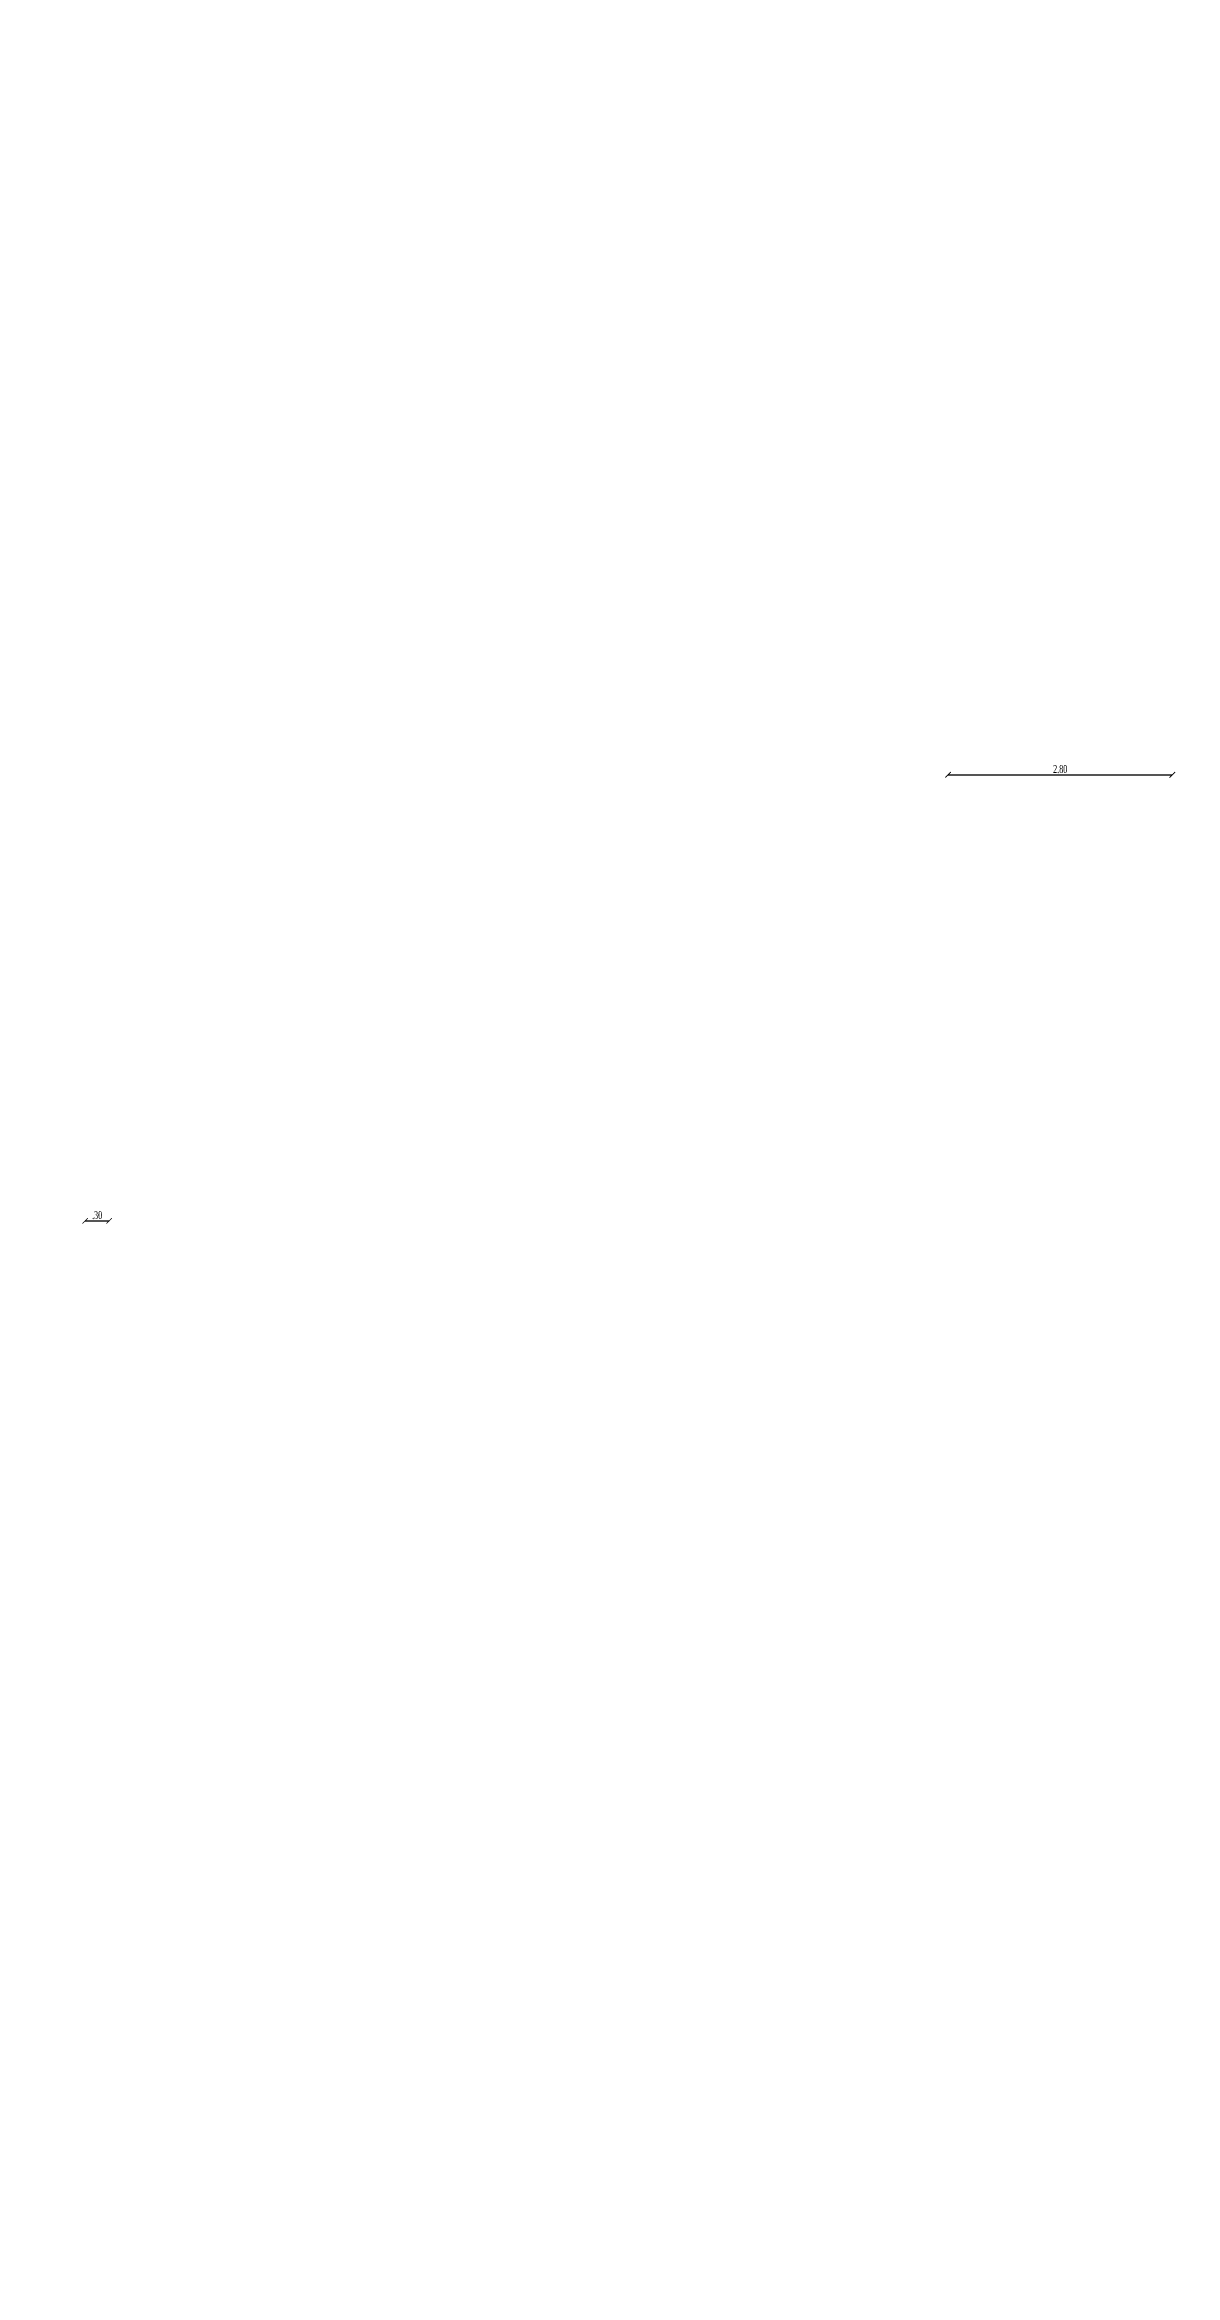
# Model space of a CAD drawing. Header units: inches. Extents: x -90 to 340, y -48 to 179.
# Drawn here: x 160.48 to 174.61, y 35.38 to 63.27 of the extents above; entities that cross this region are included whole.
import ezdxf

# ---------------------------------------------------------------- set-up
doc = ezdxf.new("R2010")
doc.units = ezdxf.units.IN
doc.header["$MEASUREMENT"] = 0
doc.layers.get('Defpoints').update_dxf_attribs({"lineweight": 15})
doc.styles.add('facade', font='times.ttf', dxfattribs={"width": 0.6})
doc.dimstyles.new('facade', dxfattribs={"dimscale": 0, "dimtxt": 0.08, "dimasz": 0.04, "dimexe": 0.1, "dimexo": 0.15, "dimgap": 0.01, "dimtad": 1, "dimzin": 4, "dimdsep": 46, "dimtxsty": 'facade', "dimblk": 'ARCHTICK', "dimcen": 0, "dimse1": 1, "dimse2": 1, "dimclrd": 140, "dimclre": 253, "dimclrt": 2, "dimazin": 1, "dimtm": 1e-09, "dimtfac": 1, "dimtix": 1, "dimtmove": 1, "dimatfit": 3, "dimldrblk": 'ARCHTICK', "dimfxl": 0.1, "dimtzin": 0, "dimlwd": -1, "dimarcsym": 0})

# ---------------------------------------------------------------- blocks, each defined once
blk = doc.blocks.new('_ArchTick')
at = {"color": 0, "linetype": 'ByBlock', "const_width": 0.15}
blk.add_lwpolyline([(-0.5, -0.5), (0.5, 0.5)], dxfattribs=at)
blk = doc.blocks.new('*D28')
at = {"color": 140}
blk.add_line((171.769, 54.141), (174.569, 54.141), dxfattribs=at)
at = {"layer": 'Defpoints', "color": 0}
for p in [(174.569, 62.778), (174.569, 54.141), (171.769, 54.011)]:
    blk.add_point(p, dxfattribs=at)
at = {"color": 140, "xscale": 0.07, "yscale": 0.07, "zscale": 0.07, "rotation": 180}
blk.add_blockref('_ArchTick', (171.769, 54.141), dxfattribs=at)
at = {"color": 140, "xscale": 0.07, "yscale": 0.07, "zscale": 0.07}
blk.add_blockref('_ArchTick', (174.569, 54.141), dxfattribs=at)
at = {"color": 6, "insert": (173.169, 54.212), "char_height": 0.1, "attachment_point": 5, "style": 'facade'}
blk.add_mtext('2.80', dxfattribs=at)
blk = doc.blocks.new('*D191')
at = {"color": 140}
blk.add_line((167.885, 67.793), (168.545, 67.793), dxfattribs=at)
at = {"layer": 'Defpoints', "color": 0}
for p in [(167.885, 68.112), (168.545, 67.793), (168.545, 18.087)]:
    blk.add_point(p, dxfattribs=at)
at = {"color": 140, "xscale": 0.07, "yscale": 0.07, "zscale": 0.07, "rotation": 180}
blk.add_blockref('_ArchTick', (167.885, 67.793), dxfattribs=at)
at = {"color": 140, "xscale": 0.07, "yscale": 0.07, "zscale": 0.07}
blk.add_blockref('_ArchTick', (168.545, 67.793), dxfattribs=at)
at = {"color": 6, "insert": (168.215, 67.864), "char_height": 0.1, "attachment_point": 5, "style": 'facade'}
blk.add_mtext('.66', dxfattribs=at)
blk = doc.blocks.new('*D195')
at = {"color": 140}
blk.add_line((160.522, 70.21), (161.742, 70.21), dxfattribs=at)
at = {"layer": 'Defpoints', "color": 0}
for p in [(160.522, 70.02), (161.742, 70.21), (161.742, 19.995)]:
    blk.add_point(p, dxfattribs=at)
at = {"color": 140, "xscale": 0.07, "yscale": 0.07, "zscale": 0.07, "rotation": 180}
blk.add_blockref('_ArchTick', (160.522, 70.21), dxfattribs=at)
at = {"color": 140, "xscale": 0.07, "yscale": 0.07, "zscale": 0.07}
blk.add_blockref('_ArchTick', (161.742, 70.21), dxfattribs=at)
at = {"color": 6, "insert": (161.132, 70.281), "char_height": 0.1, "attachment_point": 5, "style": 'facade'}
blk.add_mtext('1.22', dxfattribs=at)
blk = doc.blocks.new('*D267')
at = {"color": 140}
blk.add_line((160.989, 48.566), (161.289, 48.566), dxfattribs=at)
at = {"layer": 'Defpoints', "color": 0}
for p in [(161.289, 77.206), (161.289, 48.566), (160.989, 48.476)]:
    blk.add_point(p, dxfattribs=at)
at = {"color": 140, "xscale": 0.07, "yscale": 0.07, "zscale": 0.07, "rotation": 180}
blk.add_blockref('_ArchTick', (160.989, 48.566), dxfattribs=at)
at = {"color": 140, "xscale": 0.07, "yscale": 0.07, "zscale": 0.07}
blk.add_blockref('_ArchTick', (161.289, 48.566), dxfattribs=at)
at = {"color": 6, "insert": (161.139, 48.637), "char_height": 0.1, "attachment_point": 5, "style": 'facade'}
blk.add_mtext('.30', dxfattribs=at)

msp = doc.modelspace()

# ---------------------------------------------------------------- dimensions: what is measured, and where the dimension line sits
at = {"color": 1}
for base, p1, p2, picture, middle in [((161.28938, 48.56583), (160.98938, 48.47613), (161.28938, 77.20629), '*D267', (161.13938, 48.63684)), ((161.7422, 70.21006), (160.5222, 70.01967), (161.7422, 19.99502), '*D195', (161.1322, 70.28107)), ((168.54549, 67.79283), (167.88549, 68.11199), (168.54549, 18.08734), '*D191', (168.21549, 67.86384)), ((174.5687, 54.14142), (171.7687, 54.0111), (174.5687, 62.77775), '*D28', (173.1687, 54.21243))]:
    dim = msp.add_linear_dim(base=base, p1=p1, p2=p2, dimstyle='facade', override={"dimscale": 1, "dimtxt": 0.1, "dimasz": 0.07, "dimgap": 0.02, "dimclrt": 6}, dxfattribs=at)
    dim.commit()
    dim.dimension.update_dxf_attribs({"geometry": picture, "text_midpoint": middle})

doc.saveas('drawing.dxf')
